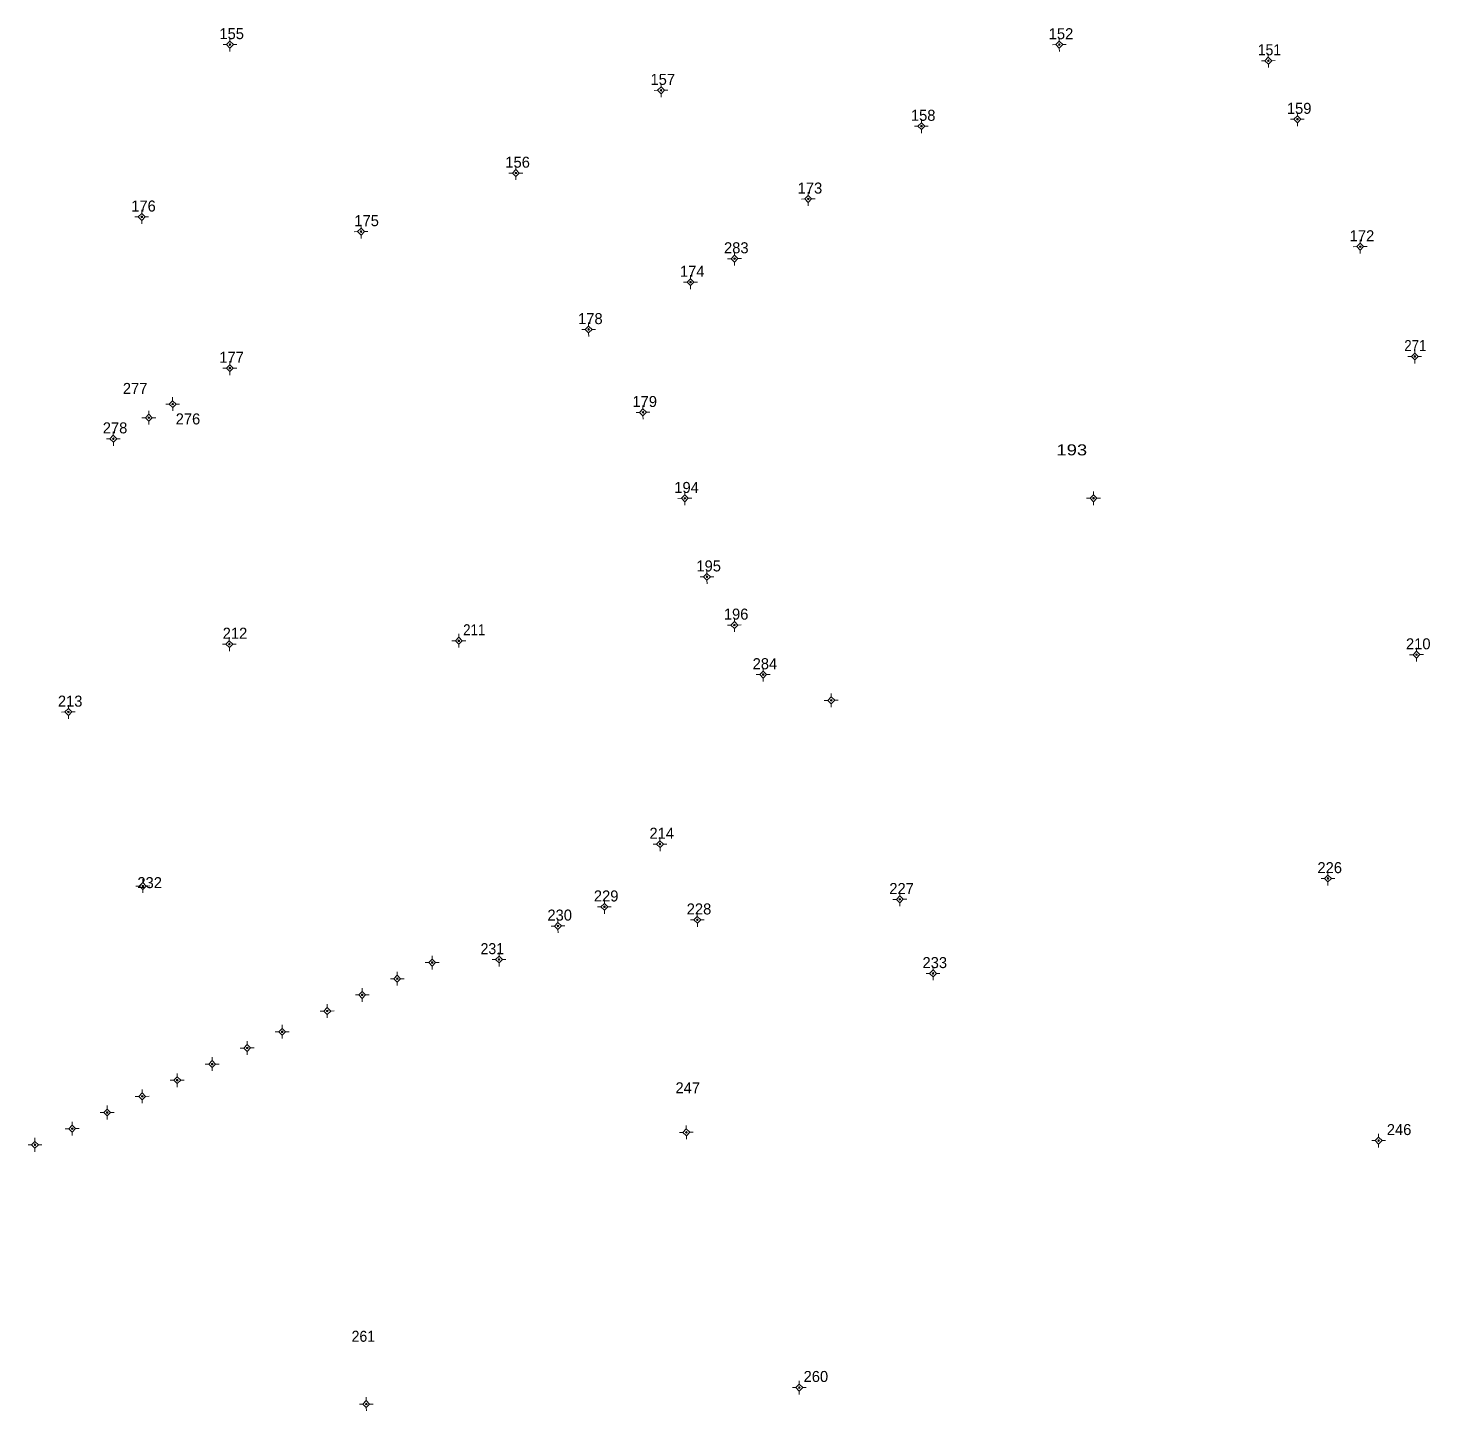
# Model space of a CAD drawing. Header units: metres. Extents: x 551555 to 552070, y 1839000 to 1839511.
# Drawn here: x 551555 to 551809.6, y 1838999.6 to 1839250.8 of the extents above; entities that cross this region are included whole.
import ezdxf

# ---------------------------------------------------------------- set-up
doc = ezdxf.new("R2010")
doc.units = ezdxf.units.M
doc.header["$LTSCALE"] = 0.8
doc.layers.add('11', color=7, linetype='Continuous', lineweight=13)
doc.layers.add('15', color=7, linetype='Continuous')

msp = doc.modelspace()

# ---------------------------------------------------------------- hatches: boundary and pattern name
at = {"layer": '11'}
for points in [[(551591.7765, 1839247.764, 1), (551591.4765, 1839247.764, 1)], [(551742.3903, 1839247.7609, 1), (551742.0903, 1839247.7609, 1)], [(551780.3568, 1839244.8335, 1), (551780.0568, 1839244.8335, 1)], [(551670.0703, 1839239.4606, 1), (551669.7703, 1839239.4606, 1)], [(551717.3559, 1839232.9456, 1), (551717.0559, 1839232.9456, 1)], [(551785.6385, 1839234.2023, 1), (551785.3385, 1839234.2023, 1)], [(551643.7081, 1839224.4237, 1), (551643.4081, 1839224.4237, 1)], [(551696.8064, 1839219.7291, 1), (551696.5064, 1839219.7291, 1)], [(551575.764, 1839216.4716, 1), (551575.464, 1839216.4716, 1)], [(551615.5878, 1839213.8004, 1), (551615.2878, 1839213.8004, 1)], [(551797.038, 1839211.0675, 1), (551796.738, 1839211.0675, 1)], [(551683.4144, 1839208.8846, 1), (551683.1144, 1839208.8846, 1)], [(551675.4237, 1839204.6158, 1), (551675.1237, 1839204.6158, 1)], [(551656.9232, 1839196.0261, 1), (551656.6232, 1839196.0261, 1)], [(551591.7603, 1839188.998, 1), (551591.4603, 1839188.998, 1)], [(551806.9601, 1839191.119, 1), (551806.6601, 1839191.119, 1)], [(551581.3798, 1839182.4789, 1), (551581.0798, 1839182.4789, 1)], [(551666.7924, 1839180.976, 1), (551666.4924, 1839180.976, 1)], [(551577.0526, 1839179.9916, 1), (551576.7526, 1839179.9916, 1)], [(551570.6075, 1839176.1762, 1), (551570.3075, 1839176.1762, 1)], [(551674.3971, 1839165.3662, 1), (551674.0971, 1839165.3662, 1)], [(551748.6092, 1839165.375, 1), (551748.3092, 1839165.375, 1)], [(551678.4107, 1839151.1147, 1), (551678.1107, 1839151.1147, 1)], [(551683.3961, 1839142.3504, 1), (551683.0961, 1839142.3504, 1)], [(551591.6684, 1839138.8893, 1), (551591.3684, 1839138.8893, 1)], [(551633.3431, 1839139.4935, 1), (551633.0431, 1839139.4935, 1)], [(551807.2635, 1839136.9646, 1), (551806.9635, 1839136.9646, 1)], [(551688.6235, 1839133.3583, 1), (551688.3235, 1839133.3583, 1)], [(551700.9714, 1839128.6774, 1), (551700.6714, 1839128.6774, 1)], [(551562.4432, 1839126.5668, 1), (551562.1432, 1839126.5668, 1)], [(551669.8772, 1839102.5618, 1), (551669.5772, 1839102.5618, 1)], [(551575.9664, 1839094.9526, 1), (551575.6664, 1839094.9526, 1)], [(551791.1826, 1839096.3238, 1), (551790.8826, 1839096.3238, 1)], [(551713.4344, 1839092.535, 1), (551713.1344, 1839092.535, 1)], [(551659.7891, 1839091.1863, 1), (551659.4891, 1839091.1863, 1)], [(551651.3516, 1839087.7034, 1), (551651.0516, 1839087.7034, 1)], [(551676.6558, 1839088.8143, 1), (551676.3558, 1839088.8143, 1)], [(551628.5152, 1839081.0553, 1), (551628.2152, 1839081.0553, 1)], [(551640.6474, 1839081.6113, 1), (551640.3474, 1839081.6113, 1)], [(551622.1624, 1839078.1205, 1), (551621.8624, 1839078.1205, 1)], [(551719.4706, 1839079.081, 1), (551719.1706, 1839079.081, 1)], [(551615.7996, 1839075.1856, 1), (551615.4996, 1839075.1856, 1)], [(551609.4467, 1839072.2608, 1), (551609.1467, 1839072.2608, 1)], [(551601.2716, 1839068.4902, 1), (551600.9716, 1839068.4902, 1)], [(551594.9188, 1839065.5554, 1), (551594.6188, 1839065.5554, 1)], [(551588.556, 1839062.6204, 1), (551588.256, 1839062.6204, 1)], [(551582.2031, 1839059.6956, 1), (551581.9031, 1839059.6956, 1)], [(551575.8403, 1839056.7607, 1), (551575.5403, 1839056.7607, 1)], [(551569.4875, 1839053.8258, 1), (551569.1875, 1839053.8258, 1)], [(551563.1346, 1839050.901, 1), (551562.8346, 1839050.901, 1)], [(551674.6736, 1839050.2263, 1), (551674.3736, 1839050.2263, 1)], [(551800.3864, 1839048.7357, 1), (551800.0864, 1839048.7357, 1)], [(551556.3619, 1839047.9625, 1), (551556.0619, 1839047.9625, 1)], [(551695.1738, 1839003.8866, 1), (551694.8738, 1839003.8866, 1)], [(551616.539, 1839000.8799, 1), (551616.239, 1839000.8799, 1)]]:
    msp.add_hatch(color=256, dxfattribs=at).paths.add_polyline_path(points)

# ---------------------------------------------------------------- linework, layer by layer
for p, q in [((551590.99, 1839247.75), (551590.37, 1839247.75)), ((551591.61, 1839249.01), (551591.62, 1839248.39)), ((551592.87, 1839247.77), (551592.25, 1839247.76)), ((551741.62, 1839247.75), (551740.99, 1839247.74)), ((551742.22, 1839249.01), (551742.23, 1839248.39)), ((551743.49, 1839247.77), (551742.86, 1839247.76)), ((551591.63, 1839247.13), (551591.63, 1839246.51)), ((551742.24, 1839247.13), (551742.25, 1839246.51)), ((551779.57, 1839244.82), (551778.95, 1839244.82)), ((551780.19, 1839246.08), (551780.2, 1839245.46)), ((551781.45, 1839244.84), (551780.83, 1839244.83)), ((551780.21, 1839244.2), (551780.21, 1839243.58)), ((551669.9, 1839240.71), (551669.91, 1839240.08)), ((551669.29, 1839239.45), (551668.67, 1839239.44)), ((551669.92, 1839238.84), (551669.93, 1839238.21)), ((551671.17, 1839239.47), (551670.55, 1839239.46)), ((551785.47, 1839235.45), (551785.48, 1839234.83)), ((551716.57, 1839232.94), (551715.95, 1839232.93)), ((551717.19, 1839234.19), (551717.2, 1839233.57)), ((551717.21, 1839232.31), (551717.21, 1839231.69)), ((551718.45, 1839232.95), (551717.83, 1839232.95)), ((551784.86, 1839234.19), (551784.23, 1839234.19)), ((551785.49, 1839233.57), (551785.49, 1839232.95)), ((551786.73, 1839234.21), (551786.1, 1839234.2)), ((551642.92, 1839224.41), (551642.3, 1839224.41)), ((551643.54, 1839225.67), (551643.55, 1839225.05)), ((551644.8, 1839224.43), (551644.18, 1839224.42)), ((551643.56, 1839223.79), (551643.56, 1839223.17)), ((551696.03, 1839219.72), (551695.4, 1839219.71)), ((551696.64, 1839220.97), (551696.65, 1839220.35)), ((551697.9, 1839219.74), (551697.27, 1839219.73)), ((551575.6, 1839217.72), (551575.6, 1839217.1)), ((551696.66, 1839219.09), (551696.66, 1839218.47)), ((551574.99, 1839216.46), (551574.36, 1839216.46)), ((551575.61, 1839215.84), (551575.62, 1839215.22)), ((551576.86, 1839216.48), (551576.23, 1839216.47)), ((551615.42, 1839215.05), (551615.43, 1839214.43)), ((551614.8, 1839213.79), (551614.18, 1839213.78)), ((551615.44, 1839213.17), (551615.44, 1839212.55)), ((551616.68, 1839213.81), (551616.06, 1839213.8)), ((551796.87, 1839212.31), (551796.88, 1839211.69)), ((551683.25, 1839210.13), (551683.25, 1839209.5)), ((551796.26, 1839211.06), (551795.63, 1839211.05)), ((551796.89, 1839210.43), (551796.89, 1839209.81)), ((551798.13, 1839211.07), (551797.5, 1839211.07)), ((551682.63, 1839208.87), (551682.01, 1839208.87)), ((551683.27, 1839208.26), (551683.27, 1839207.63)), ((551684.51, 1839208.89), (551683.89, 1839208.89)), ((551674.65, 1839204.61), (551674.02, 1839204.6)), ((551675.26, 1839205.86), (551675.26, 1839205.23)), ((551676.52, 1839204.62), (551675.89, 1839204.62)), ((551675.27, 1839203.99), (551675.28, 1839203.36)), ((551656.76, 1839197.27), (551656.76, 1839196.65)), ((551656.15, 1839196.02), (551655.52, 1839196.01)), ((551656.77, 1839195.39), (551656.78, 1839194.77)), ((551658.02, 1839196.03), (551657.39, 1839196.03)), ((551806.79, 1839192.36), (551806.8, 1839191.74)), ((551590.99, 1839188.99), (551590.36, 1839188.98)), ((551591.59, 1839190.24), (551591.6, 1839189.62)), ((551592.86, 1839189), (551592.23, 1839189)), ((551806.18, 1839191.11), (551805.56, 1839191.1)), ((551806.81, 1839190.48), (551806.82, 1839189.86)), ((551808.05, 1839191.12), (551807.44, 1839191.12)), ((551591.61, 1839188.36), (551591.62, 1839187.74)), ((551581.21, 1839183.72), (551581.22, 1839183.09)), ((551576.89, 1839181.24), (551576.89, 1839180.62)), ((551580.61, 1839182.47), (551579.98, 1839182.46)), ((551581.23, 1839181.85), (551581.24, 1839181.22)), ((551582.47, 1839182.48), (551581.84, 1839182.48)), ((551666.63, 1839182.22), (551666.63, 1839181.6)), ((551576.27, 1839179.98), (551575.65, 1839179.98)), ((551576.9, 1839179.36), (551576.91, 1839178.74)), ((551578.15, 1839180), (551577.53, 1839179.99)), ((551666.02, 1839180.97), (551665.39, 1839180.96)), ((551666.64, 1839180.34), (551666.65, 1839179.72)), ((551667.89, 1839180.98), (551667.26, 1839180.98)), ((551569.82, 1839176.17), (551569.2, 1839176.16)), ((551570.44, 1839177.42), (551570.45, 1839176.8)), ((551571.7, 1839176.18), (551571.08, 1839176.18)), ((551570.46, 1839175.54), (551570.46, 1839174.92)), ((551674.23, 1839166.61), (551674.24, 1839165.99)), ((551748.44, 1839166.62), (551748.45, 1839166)), ((551673.61, 1839165.36), (551672.99, 1839165.35)), ((551674.25, 1839164.73), (551674.25, 1839164.11)), ((551675.49, 1839165.37), (551674.87, 1839165.37)), ((551747.83, 1839165.36), (551747.2, 1839165.36)), ((551748.46, 1839164.74), (551748.47, 1839164.12)), ((551749.7, 1839165.38), (551749.07, 1839165.38)), ((551677.64, 1839151.1), (551677.01, 1839151.1)), ((551678.25, 1839152.36), (551678.25, 1839151.73)), ((551679.51, 1839151.12), (551678.88, 1839151.12)), ((551678.26, 1839150.49), (551678.27, 1839149.86)), ((551683.23, 1839143.6), (551683.24, 1839142.98)), ((551633.18, 1839140.74), (551633.18, 1839140.12)), ((551682.61, 1839142.34), (551681.99, 1839142.33)), ((551683.25, 1839141.72), (551683.25, 1839141.1)), ((551684.49, 1839142.36), (551683.87, 1839142.35)), ((551590.88, 1839138.88), (551590.26, 1839138.87)), ((551591.5, 1839140.13), (551591.51, 1839139.51)), ((551591.52, 1839138.25), (551591.52, 1839137.63)), ((551592.76, 1839138.9), (551592.14, 1839138.89)), ((551632.57, 1839139.48), (551631.94, 1839139.48)), ((551633.19, 1839138.86), (551633.2, 1839138.24)), ((551634.44, 1839139.5), (551633.81, 1839139.49)), ((551807.1, 1839138.21), (551807.1, 1839137.58)), ((551806.49, 1839136.95), (551805.86, 1839136.95)), ((551807.11, 1839136.34), (551807.12, 1839135.71)), ((551808.36, 1839136.97), (551807.73, 1839136.97)), ((551687.85, 1839133.35), (551687.22, 1839133.34)), ((551688.46, 1839134.6), (551688.46, 1839133.98)), ((551689.72, 1839133.36), (551689.09, 1839133.36)), ((551688.47, 1839132.72), (551688.48, 1839132.1)), ((551562.28, 1839127.81), (551562.28, 1839127.18)), ((551700.19, 1839128.67), (551699.57, 1839128.66)), ((551700.81, 1839129.92), (551700.81, 1839129.29)), ((551700.82, 1839128.05), (551700.83, 1839127.42)), ((551702.07, 1839128.68), (551701.45, 1839128.68)), ((551561.66, 1839126.56), (551561.04, 1839126.55)), ((551562.29, 1839125.94), (551562.3, 1839125.31)), ((551563.54, 1839126.57), (551562.92, 1839126.57)), ((551669.1, 1839102.55), (551668.47, 1839102.55)), ((551669.71, 1839103.81), (551669.72, 1839103.19)), ((551670.97, 1839102.57), (551670.34, 1839102.56)), ((551669.73, 1839101.93), (551669.73, 1839101.31)), ((551791.02, 1839097.57), (551791.02, 1839096.95)), ((551575.19, 1839094.94), (551574.56, 1839094.94)), ((551575.8, 1839096.2), (551575.81, 1839095.57)), ((551577.06, 1839094.96), (551576.43, 1839094.95)), ((551790.41, 1839096.31), (551789.78, 1839096.31)), ((551791.03, 1839095.69), (551791.04, 1839095.07)), ((551792.28, 1839096.33), (551791.65, 1839096.32)), ((551575.82, 1839094.33), (551575.82, 1839093.7)), ((551659.62, 1839092.43), (551659.63, 1839091.8)), ((551712.66, 1839092.52), (551712.03, 1839092.52)), ((551713.27, 1839093.78), (551713.27, 1839093.15)), ((551714.53, 1839092.54), (551713.9, 1839092.54)), ((551659, 1839091.18), (551658.38, 1839091.17)), ((551659.64, 1839090.56), (551659.65, 1839089.93)), ((551660.88, 1839091.19), (551660.26, 1839091.19)), ((551676.49, 1839090.06), (551676.5, 1839089.43)), ((551713.29, 1839091.91), (551713.29, 1839091.28)), ((551650.58, 1839087.69), (551649.95, 1839087.69)), ((551651.19, 1839088.95), (551651.19, 1839088.33)), ((551651.2, 1839087.07), (551651.21, 1839086.45)), ((551652.45, 1839087.71), (551651.82, 1839087.7)), ((551675.88, 1839088.8), (551675.25, 1839088.8)), ((551676.51, 1839088.19), (551676.51, 1839087.56)), ((551677.75, 1839088.82), (551677.12, 1839088.81)), ((551628.35, 1839082.3), (551628.36, 1839081.67)), ((551640.48, 1839082.86), (551640.49, 1839082.24)), ((551622, 1839079.37), (551622, 1839078.74)), ((551627.74, 1839081.04), (551627.11, 1839081.04)), ((551628.37, 1839080.43), (551628.37, 1839079.8)), ((551629.61, 1839081.06), (551628.98, 1839081.06)), ((551639.87, 1839081.6), (551639.24, 1839081.6)), ((551640.5, 1839080.98), (551640.5, 1839080.36)), ((551641.74, 1839081.62), (551641.11, 1839081.61)), ((551719.3, 1839080.33), (551719.31, 1839079.71)), ((551621.39, 1839078.11), (551620.76, 1839078.1)), ((551622.01, 1839077.5), (551622.02, 1839076.87)), ((551623.26, 1839078.13), (551622.63, 1839078.12)), ((551718.7, 1839079.07), (551718.07, 1839079.07)), ((551719.32, 1839078.45), (551719.33, 1839077.83)), ((551720.57, 1839079.09), (551719.94, 1839079.08)), ((551615.02, 1839075.18), (551614.4, 1839075.17)), ((551615.63, 1839076.43), (551615.64, 1839075.8)), ((551615.65, 1839074.56), (551615.66, 1839073.93)), ((551616.89, 1839075.19), (551616.27, 1839075.19)), ((551608.66, 1839072.25), (551608.04, 1839072.24)), ((551609.28, 1839073.51), (551609.29, 1839072.89)), ((551609.3, 1839071.63), (551609.3, 1839071.01)), ((551610.54, 1839072.27), (551609.92, 1839072.26)), ((551601.11, 1839069.73), (551601.11, 1839069.11)), ((551594.75, 1839066.8), (551594.76, 1839066.18)), ((551600.5, 1839068.48), (551599.87, 1839068.47)), ((551601.12, 1839067.86), (551601.13, 1839067.24)), ((551602.37, 1839068.5), (551601.74, 1839068.49)), ((551594.14, 1839065.54), (551593.51, 1839065.54)), ((551594.77, 1839064.92), (551594.77, 1839064.3)), ((551596.01, 1839065.56), (551595.38, 1839065.56)), ((551587.77, 1839062.61), (551587.15, 1839062.6)), ((551588.39, 1839063.87), (551588.4, 1839063.25)), ((551588.41, 1839061.99), (551588.41, 1839061.37)), ((551589.65, 1839062.63), (551589.03, 1839062.62)), ((551581.42, 1839059.69), (551580.8, 1839059.68)), ((551582.04, 1839060.94), (551582.04, 1839060.31)), ((551582.05, 1839059.07), (551582.06, 1839058.44)), ((551583.3, 1839059.7), (551582.68, 1839059.7)), ((551575.07, 1839056.75), (551574.44, 1839056.74)), ((551575.67, 1839058.01), (551575.68, 1839057.38)), ((551576.94, 1839056.77), (551576.31, 1839056.76)), ((551568.71, 1839053.82), (551568.08, 1839053.81)), ((551569.32, 1839055.07), (551569.33, 1839054.44)), ((551570.58, 1839053.83), (551569.95, 1839053.83)), ((551575.69, 1839056.14), (551575.7, 1839055.51)), ((551562.97, 1839052.15), (551562.97, 1839051.53)), ((551569.34, 1839053.2), (551569.34, 1839052.57)), ((551674.51, 1839051.47), (551674.51, 1839050.84)), ((551556.2, 1839049.21), (551556.2, 1839048.59)), ((551562.36, 1839050.89), (551561.73, 1839050.89)), ((551562.99, 1839050.27), (551562.99, 1839049.65)), ((551564.23, 1839050.91), (551563.6, 1839050.9)), ((551673.9, 1839050.22), (551673.27, 1839050.21)), ((551674.52, 1839049.6), (551674.53, 1839048.97)), ((551675.77, 1839050.23), (551675.14, 1839050.23)), ((551799.6, 1839048.73), (551798.98, 1839048.72)), ((551800.22, 1839049.98), (551800.23, 1839049.36)), ((551801.48, 1839048.74), (551800.86, 1839048.74)), ((551555.59, 1839047.95), (551554.96, 1839047.95)), ((551556.21, 1839047.33), (551556.22, 1839046.71)), ((551557.46, 1839047.97), (551556.83, 1839047.96)), ((551800.24, 1839048.1), (551800.24, 1839047.48)), ((551694.4, 1839003.88), (551693.77, 1839003.87)), ((551695.01, 1839005.13), (551695.01, 1839004.51)), ((551695.02, 1839003.25), (551695.03, 1839002.63)), ((551696.27, 1839003.89), (551695.64, 1839003.89)), ((551615.76, 1839000.87), (551615.13, 1839000.86)), ((551616.37, 1839002.12), (551616.38, 1839001.5)), ((551617.63, 1839000.89), (551617, 1839000.88)), ((551616.39, 1839000.25), (551616.4, 1838999.63))]:
    msp.add_line(p, q, dxfattribs=at)
for points in [[(551591.62, 1839248.39), (551590.99, 1839247.75), (551591.63, 1839247.13), (551592.25, 1839247.76)], [(551742.23, 1839248.39), (551741.62, 1839247.75), (551742.24, 1839247.13), (551742.86, 1839247.76)], [(551780.2, 1839245.46), (551779.57, 1839244.82), (551780.21, 1839244.2), (551780.83, 1839244.83)], [(551669.91, 1839240.08), (551669.29, 1839239.45), (551669.92, 1839238.84), (551670.55, 1839239.46)], [(551785.48, 1839234.83), (551784.86, 1839234.19), (551785.49, 1839233.57), (551786.1, 1839234.2)], [(551717.2, 1839233.57), (551716.57, 1839232.94), (551717.21, 1839232.31), (551717.83, 1839232.95)], [(551643.55, 1839225.05), (551642.92, 1839224.41), (551643.56, 1839223.79), (551644.18, 1839224.42)], [(551696.65, 1839220.35), (551696.03, 1839219.72), (551696.66, 1839219.09), (551697.27, 1839219.73)], [(551575.6, 1839217.1), (551574.99, 1839216.46), (551575.61, 1839215.84), (551576.23, 1839216.47)], [(551615.43, 1839214.43), (551614.8, 1839213.79), (551615.44, 1839213.17), (551616.06, 1839213.8)], [(551796.88, 1839211.69), (551796.26, 1839211.06), (551796.89, 1839210.43), (551797.5, 1839211.07)], [(551683.25, 1839209.5), (551682.63, 1839208.87), (551683.27, 1839208.26), (551683.89, 1839208.89)], [(551675.26, 1839205.23), (551674.65, 1839204.61), (551675.27, 1839203.99), (551675.89, 1839204.62)], [(551656.76, 1839196.65), (551656.15, 1839196.02), (551656.77, 1839195.39), (551657.39, 1839196.03)], [(551806.8, 1839191.74), (551806.18, 1839191.11), (551806.81, 1839190.48), (551807.44, 1839191.12)], [(551591.6, 1839189.62), (551590.99, 1839188.99), (551591.61, 1839188.36), (551592.23, 1839189)], [(551581.22, 1839183.09), (551580.61, 1839182.47), (551581.23, 1839181.85), (551581.84, 1839182.48)], [(551666.63, 1839181.6), (551666.02, 1839180.97), (551666.64, 1839180.34), (551667.26, 1839180.98)], [(551576.89, 1839180.62), (551576.27, 1839179.98), (551576.9, 1839179.36), (551577.53, 1839179.99)], [(551570.45, 1839176.8), (551569.82, 1839176.17), (551570.46, 1839175.54), (551571.08, 1839176.18)], [(551674.24, 1839165.99), (551673.61, 1839165.36), (551674.25, 1839164.73), (551674.87, 1839165.37)], [(551748.45, 1839166), (551747.83, 1839165.36), (551748.46, 1839164.74), (551749.07, 1839165.38)], [(551678.25, 1839151.73), (551677.64, 1839151.1), (551678.26, 1839150.49), (551678.88, 1839151.12)], [(551683.24, 1839142.98), (551682.61, 1839142.34), (551683.25, 1839141.72), (551683.87, 1839142.35)], [(551591.51, 1839139.51), (551590.88, 1839138.88), (551591.52, 1839138.25), (551592.14, 1839138.89)], [(551633.18, 1839140.12), (551632.57, 1839139.48), (551633.19, 1839138.86), (551633.81, 1839139.49)], [(551807.1, 1839137.58), (551806.49, 1839136.95), (551807.11, 1839136.34), (551807.73, 1839136.97)], [(551688.46, 1839133.98), (551687.85, 1839133.35), (551688.47, 1839132.72), (551689.09, 1839133.36)], [(551700.81, 1839129.29), (551700.19, 1839128.67), (551700.82, 1839128.05), (551701.45, 1839128.68)], [(551562.28, 1839127.18), (551561.66, 1839126.56), (551562.29, 1839125.94), (551562.92, 1839126.57)], [(551669.72, 1839103.19), (551669.1, 1839102.55), (551669.73, 1839101.93), (551670.34, 1839102.56)], [(551575.81, 1839095.57), (551575.19, 1839094.94), (551575.82, 1839094.33), (551576.43, 1839094.95)], [(551791.02, 1839096.95), (551790.41, 1839096.31), (551791.03, 1839095.69), (551791.65, 1839096.32)], [(551713.27, 1839093.15), (551712.66, 1839092.52), (551713.29, 1839091.91), (551713.9, 1839092.54)], [(551659.63, 1839091.8), (551659, 1839091.18), (551659.64, 1839090.56), (551660.26, 1839091.19)], [(551651.19, 1839088.33), (551650.58, 1839087.69), (551651.2, 1839087.07), (551651.82, 1839087.7)], [(551676.5, 1839089.43), (551675.88, 1839088.8), (551676.51, 1839088.19), (551677.12, 1839088.81)], [(551640.49, 1839082.24), (551639.87, 1839081.6), (551640.5, 1839080.98), (551641.11, 1839081.61)], [(551628.36, 1839081.67), (551627.74, 1839081.04), (551628.37, 1839080.43), (551628.98, 1839081.06)], [(551719.31, 1839079.71), (551718.7, 1839079.07), (551719.32, 1839078.45), (551719.94, 1839079.08)], [(551622, 1839078.74), (551621.39, 1839078.11), (551622.01, 1839077.5), (551622.63, 1839078.12)], [(551615.64, 1839075.8), (551615.02, 1839075.18), (551615.65, 1839074.56), (551616.27, 1839075.19)], [(551609.29, 1839072.89), (551608.66, 1839072.25), (551609.3, 1839071.63), (551609.92, 1839072.26)], [(551601.11, 1839069.11), (551600.5, 1839068.48), (551601.12, 1839067.86), (551601.74, 1839068.49)], [(551594.76, 1839066.18), (551594.14, 1839065.54), (551594.77, 1839064.92), (551595.38, 1839065.56)], [(551588.4, 1839063.25), (551587.77, 1839062.61), (551588.41, 1839061.99), (551589.03, 1839062.62)], [(551582.04, 1839060.31), (551581.42, 1839059.69), (551582.05, 1839059.07), (551582.68, 1839059.7)], [(551575.68, 1839057.38), (551575.07, 1839056.75), (551575.69, 1839056.14), (551576.31, 1839056.76)], [(551569.33, 1839054.44), (551568.71, 1839053.82), (551569.34, 1839053.2), (551569.95, 1839053.83)], [(551562.97, 1839051.53), (551562.36, 1839050.89), (551562.99, 1839050.27), (551563.6, 1839050.9)], [(551674.51, 1839050.84), (551673.9, 1839050.22), (551674.52, 1839049.6), (551675.14, 1839050.23)], [(551800.23, 1839049.36), (551799.6, 1839048.73), (551800.24, 1839048.1), (551800.86, 1839048.74)], [(551556.2, 1839048.59), (551555.59, 1839047.95), (551556.21, 1839047.33), (551556.83, 1839047.96)], [(551695.01, 1839004.51), (551694.4, 1839003.88), (551695.02, 1839003.25), (551695.64, 1839003.89)], [(551616.38, 1839001.5), (551615.76, 1839000.87), (551616.39, 1839000.25), (551617, 1839000.88)]]:
    msp.add_lwpolyline(points, close=True, dxfattribs=at)
for centre in [(551591.6265, 1839247.764), (551742.2403, 1839247.7609), (551780.2068, 1839244.8335), (551669.9203, 1839239.4606), (551717.2059, 1839232.9456), (551785.4885, 1839234.2023), (551643.5581, 1839224.4237), (551696.6564, 1839219.7291), (551575.614, 1839216.4716), (551615.4378, 1839213.8004), (551796.888, 1839211.0675), (551683.2644, 1839208.8846), (551675.2737, 1839204.6158), (551656.7732, 1839196.0261), (551591.6103, 1839188.998), (551806.8101, 1839191.119), (551581.2298, 1839182.4789), (551666.6424, 1839180.976), (551576.9026, 1839179.9916), (551570.4575, 1839176.1762), (551674.2471, 1839165.3662), (551748.4592, 1839165.375), (551678.2607, 1839151.1147), (551683.2461, 1839142.3504), (551591.5184, 1839138.8893), (551633.1931, 1839139.4935), (551807.1135, 1839136.9646), (551688.4735, 1839133.3583), (551700.8214, 1839128.6774), (551562.2932, 1839126.5668), (551669.7272, 1839102.5618), (551575.8164, 1839094.9526), (551791.0326, 1839096.3238), (551713.2844, 1839092.535), (551659.6391, 1839091.1863), (551651.2016, 1839087.7034), (551676.5058, 1839088.8143), (551628.3652, 1839081.0553), (551640.4974, 1839081.6113), (551622.0124, 1839078.1205), (551719.3206, 1839079.081), (551615.6496, 1839075.1856), (551609.2967, 1839072.2608), (551601.1216, 1839068.4902), (551594.7688, 1839065.5554), (551588.406, 1839062.6204), (551582.0531, 1839059.6956), (551575.6903, 1839056.7607), (551569.3375, 1839053.8258), (551562.9846, 1839050.901), (551674.5236, 1839050.2263), (551800.2364, 1839048.7357), (551556.2119, 1839047.9625), (551695.0238, 1839003.8866), (551616.389, 1839000.8799)]:
    msp.add_circle(centre, 0.15, dxfattribs=at)

# ---------------------------------------------------------------- texts
at = {"layer": '15'}
for s, p in [('155', (551589.71, 1839248.74)), ('152', (551740.32, 1839248.73)), ('157', (551668, 1839240.44)), ('159', (551783.57, 1839235.18)), ('158', (551715.29, 1839233.91)), ('156', (551641.64, 1839225.4)), ('173', (551694.73, 1839220.7)), ('176', (551573.7, 1839217.44)), ('175', (551614.22, 1839214.78)), ('283', (551681.35, 1839209.86)), ('172', (551794.98, 1839212.04)), ('174', (551673.36, 1839205.59)), ('178', (551654.85, 1839196.99)), ('177', (551589.69, 1839189.98)), ('277', (551572.18, 1839184.31)), ('179', (551664.72, 1839181.94)), ('278', (551568.53, 1839177.15)), ('276', (551581.77, 1839178.78)), ('194', (551672.32, 1839166.33)), ('195', (551676.34, 1839152.08)), ('196', (551681.32, 1839143.33)), ('212', (551590.31, 1839139.86)), ('210', (551805.2, 1839137.94)), ('284', (551686.55, 1839134.33)), ('213', (551560.38, 1839127.53)), ('214', (551667.81, 1839103.54)), ('226', (551789.12, 1839097.29)), ('232', (551574.82, 1839094.57)), ('227', (551711.37, 1839093.5)), ('229', (551657.72, 1839092.15)), ('230', (551649.28, 1839088.68)), ('228', (551674.58, 1839089.79)), ('233', (551717.4, 1839080.05)), ('247', (551672.54, 1839057.31)), ('246', (551801.72, 1839049.73)), ('260', (551695.8, 1839004.89))]:
    msp.add_text(s, height=2, dxfattribs=at).set_placement(p)
for s, width, p in [('151', 0.95, (551778.29, 1839245.81)), ('271', 0.9, (551804.89, 1839192.1)), ('193', 1.25, (551741.72, 1839173.16)), ('211', 0.9, (551633.98, 1839140.49)), ('231', 0.95, (551637.15, 1839082.58)), ('261', 0.95, (551613.73, 1839012.19))]:
    msp.add_text(s, height=2, dxfattribs=dict(at, width=width)).set_placement(p)

doc.saveas('drawing.dxf')
